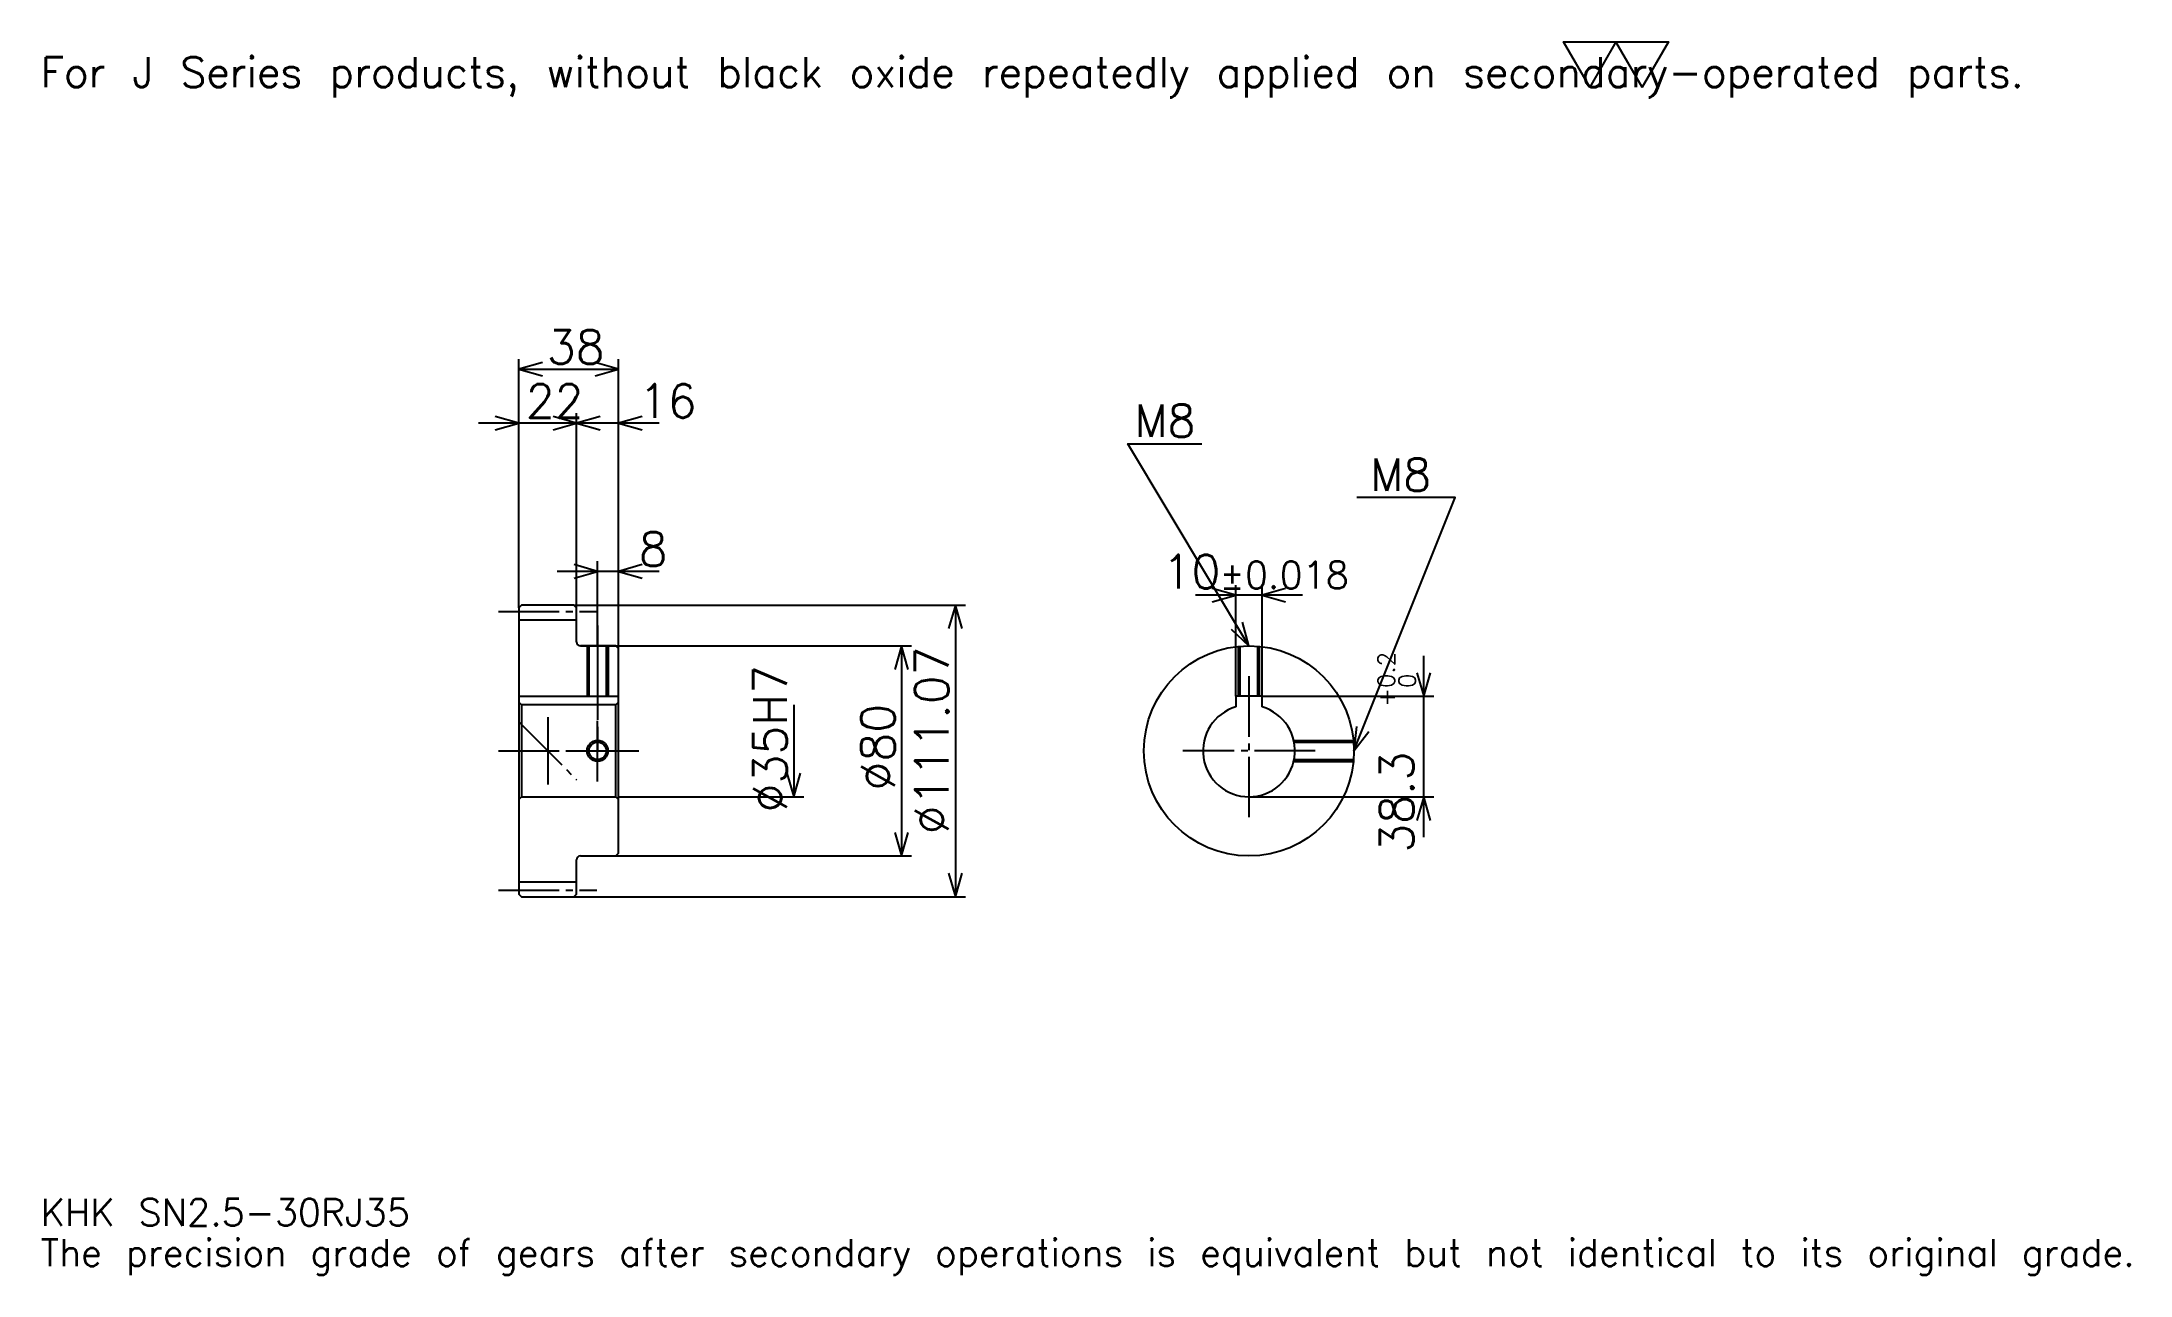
# Model space of a CAD drawing. Extents: x 26 to 822, y 9 to 479.
import ezdxf

# ---------------------------------------------------------------- set-up
doc = ezdxf.new("R2010")
doc.units = 0
doc.linetypes.add('DASHDOT', pattern=[30.782608, 23.086957, -2.565217, 2.565217, -2.565217])
doc.layers.get('0').update_dxf_attribs({"linetype": 'CONTINUOUS'})
doc.layers.add('DASHDOT', color=6, linetype='DASHDOT')
doc.styles.add('KANJI', font='TXT', dxfattribs={"bigfont": 'BIGFONT'})

msp = doc.modelspace()

# ---------------------------------------------------------------- linework, layer by layer
at = {"color": 5}
for p, q in [((207.782593, 264.598206), (207.782593, 358.228638)), ((245.782593, 264.598206), (245.782593, 358.228638)), ((207.782593, 354.380829), (245.782593, 354.380829)), ((229.782593, 264.598206), (229.782593, 337.706909)), ((245.173889, 333.85907), (192.391296, 333.85907)), ((261.173889, 333.85907), (214.391281, 333.85907)), ((237.782593, 264.598206), (237.782593, 281.272125)), ((261.173889, 277.424316), (222.391296, 277.424316)), ((480.869537, 229.865219), (480.869537, 272.191315)), ((490.869537, 229.865219), (490.869537, 272.191315)), ((207.782593, 263.598206), (207.782593, 264.598206)), ((228.782593, 264.598206), (245.782593, 264.598206)), ((229.782593, 263.598206), (229.782593, 264.598206)), ((237.782593, 249.065216), (237.782593, 264.598206)), ((237.782593, 249.065216), (237.782593, 264.598206)), ((245.782593, 264.598206), (377.891296, 264.598206)), ((245.782593, 248.065216), (245.782593, 264.598206)), ((374.043457, 264.598206), (374.043457, 153.532211)), ((506.260834, 268.343475), (465.478241, 268.343475)), ((231.282593, 249.065216), (245.782593, 249.065216)), ((245.782593, 249.065216), (357.369568, 249.065216)), ((353.521729, 249.065216), (353.521729, 169.065216)), ((552.434753, 176.17392), (552.434753, 245.256516)), ((312.478241, 226.565216), (312.478241, 191.565216)), ((490.869537, 229.865219), (556.282593, 229.865219)), ((245.782593, 191.565216), (316.32608, 191.565216)), ((485.869537, 191.565216), (556.282593, 191.565216)), ((231.282593, 169.065216), (245.782593, 169.065216)), ((245.782593, 169.065216), (357.369568, 169.065216)), ((228.782593, 153.532211), (245.782593, 153.532211)), ((245.782593, 153.532211), (377.891296, 153.532211))]:
    msp.add_line(p, q, dxfattribs=at)
at = {"color": 4}
for p, q in [((207.782593, 258.973206), (229.782593, 258.973206)), ((207.782593, 229.865219), (245.782593, 229.865219)), ((208.782593, 226.565216), (208.782593, 191.565216)), ((244.782593, 226.565216), (245.782593, 227.565216)), ((244.782593, 191.565216), (245.782593, 190.565216)), ((207.782593, 159.157211), (229.782593, 159.157211))]:
    msp.add_line(p, q, dxfattribs=at)
at = {"color": 7}
msp.add_line((218.782593, 221.891296), (218.782593, 196.239136), dxfattribs=at)
msp.add_lwpolyline([(615.652161, 461.739136), (605.647827, 479.080017), (645.665222, 479.080017), (635.660828, 461.739136), (625.656494, 479.080017), (615.652161, 461.739136)], dxfattribs=at)
at = {"color": 5}
for points in [[(216.760849, 356.946045), (207.782593, 354.380829), (216.760849, 351.815613)], [(236.804337, 351.815613), (245.782593, 354.380829), (236.804337, 356.946045)], [(198.804337, 331.293884), (207.782593, 333.85907), (198.804337, 336.424316)], [(220.804337, 331.293884), (229.782593, 333.85907), (220.804337, 336.424316)], [(238.760849, 336.424316), (229.782593, 333.85907), (238.760849, 331.293884)], [(254.760849, 336.424316), (245.782593, 333.85907), (254.760849, 331.293884)], [(485.869537, 249.065216), (439.695618, 326.021729), (467.913025, 326.021729)], [(525.869507, 209.065216), (564.347778, 305.5), (526.89563, 305.5)], [(228.804337, 274.85907), (237.782593, 277.424316), (228.804337, 279.989502)], [(254.760849, 279.989502), (245.782593, 277.424316), (254.760849, 274.85907)], [(471.891266, 265.778259), (480.869537, 268.343475), (471.891266, 270.908691)], [(499.847809, 270.908691), (490.869537, 268.343475), (499.847809, 265.778259)], [(376.608673, 255.619965), (374.043457, 264.598206), (371.478241, 255.619965)], [(479.050598, 255.444214), (485.869537, 249.065216), (483.449921, 258.083801)], [(356.086945, 240.08696), (353.521729, 249.065216), (350.956512, 240.08696)], [(549.869507, 238.843475), (552.434753, 229.865219), (555, 238.843475)], [(526.814331, 218.354828), (525.869507, 209.065216), (531.579407, 216.453506)], [(309.913025, 200.543472), (312.478241, 191.565216), (315.043457, 200.543472)], [(555, 182.58696), (552.434753, 191.565216), (549.869507, 182.58696)], [(350.956512, 178.043472), (353.521729, 169.065216), (356.086945, 178.043472)], [(371.478241, 162.510468), (374.043457, 153.532211), (376.608673, 162.510468)]]:
    msp.add_lwpolyline(points, dxfattribs=at)
at = {"color": 4}
for points in [[(229.782593, 250.565216), (229.782593, 263.598206), (228.782593, 264.598206), (208.782593, 264.598206), (207.782593, 263.598206), (207.782593, 190.565216)], [(231.282593, 169.065216), (244.782593, 169.065216), (245.782593, 170.065216), (245.782593, 248.065216), (244.782593, 249.065216), (231.282593, 249.065216)], [(233.782593, 249.065216), (233.782593, 229.865219)], [(234.457596, 249.065216), (234.457596, 229.865219)], [(241.10759, 249.065216), (241.10759, 229.865219)], [(241.782593, 249.065216), (241.782593, 229.865219)], [(481.869537, 229.865219), (481.869537, 248.864716)], [(482.544525, 229.865219), (482.544525, 248.926788)], [(489.19455, 229.865219), (489.19455, 248.926788)], [(489.869537, 229.865219), (489.869537, 248.864716)], [(207.782593, 190.565216), (208.782593, 191.565216), (244.782593, 191.565216), (244.782593, 226.565216), (208.782593, 226.565216), (207.782593, 227.565216)], [(490.869537, 225.835724), (490.869537, 229.865219), (480.869537, 229.865219), (480.869537, 225.835724)], [(502.90625, 213.065216), (525.669067, 213.065216)], [(503.050751, 212.390213), (525.731079, 212.390213)], [(502.90625, 205.065216), (525.669067, 205.065216)], [(503.050751, 205.740219), (525.731079, 205.740219)], [(207.782593, 190.565216), (207.782593, 154.532211), (208.782593, 153.532211), (228.782593, 153.532211), (229.782593, 154.532211), (229.782593, 167.565216)]]:
    msp.add_lwpolyline(points, dxfattribs=at)
for centre, radius in [((485.869537, 209.065216), 40), ((237.782593, 209.065216), 3.325)]:
    msp.add_circle(centre, radius, dxfattribs=at)
at = {"color": 7}
msp.add_circle((237.782593, 209.065216), 4, dxfattribs=at)
at = {"color": 4}
for centre, radius, start, end in [((231.282593, 250.565216), 1.5, 180, 270), ((485.869537, 209.065216), 17.5, 106.601549926, 73.398450074), ((231.282593, 167.565216), 1.5, 90, 180)]:
    msp.add_arc(centre, radius, start, end, dxfattribs=at)
at = {"layer": 'DASHDOT', "color": 7}
for p, q in [((200.086945, 262.098206), (237.478241, 262.098206)), ((237.782593, 249.065216), (237.782593, 209.065216)), ((485.869537, 237.560867), (485.869537, 183.869568)), ((207.782593, 220.065216), (229.782593, 198.065216)), ((200.086945, 209.065216), (253.478241, 209.065216)), ((511.065216, 209.065216), (460.673889, 209.065216)), ((200.086945, 156.032211), (237.478241, 156.032211))]:
    msp.add_line(p, q, dxfattribs=at)
for points in [[(237.782593, 256.760864), (237.782593, 222.169556)], [(237.782593, 197.369568), (237.782593, 220.760864)], [(226.086945, 209.065216), (249.478241, 209.065216)]]:
    msp.add_lwpolyline(points, dxfattribs=at)

# ---------------------------------------------------------------- texts
at = {"color": 7, "style": 'KANJI'}
for s, height, p in [('For J Series products, without black oxide repeatedly applied on secondary-operated parts.', 11.543478, (25.652174, 461.739136)), ('38', 12.826087, (218.445633, 356.432983)), ('22', 12.826087, (210.445633, 335.911255)), ('16', 12.826087, (253.478241, 335.911255)), ('M8', 12.313044, (442.260864, 328.586945)), ('M8', 12.313044, (532.026062, 308.065216)), ('8', 12.826087, (253.478241, 279.476471)), ('10', 12.826087, (452.980896, 270.908691)), ('%%p0.018', 10.26087, (474.655426, 270.908691)), ('KHK SN2.5-30RJ35', 10.26087, (25.652174, 28.217392)), ('The precision grade of gears after secondary operations is equivalent but not identical to its original grade.', 10.26087, (25.652174, 12.826087))]:
    msp.add_text(s, height=height, dxfattribs=at).set_placement(p)
for s, height, p in [('%%c111.07', 12.826087, (371.478241, 177.320648)), ('%%c35H7', 12.826087, (309.913025, 185.657608)), ('0.2', 6.413043, (541.404297, 233.012436)), ('+', 6.413043, (541.404297, 225.829834)), ('0', 6.413043, (549.356506, 233.012436)), ('%%c80', 12.826087, (350.956512, 193.994568)), ('38.3', 12.826087, (548.586914, 170.313446))]:
    msp.add_text(s, height=height, rotation=90, dxfattribs=at).set_placement(p)

doc.saveas('drawing.dxf')
